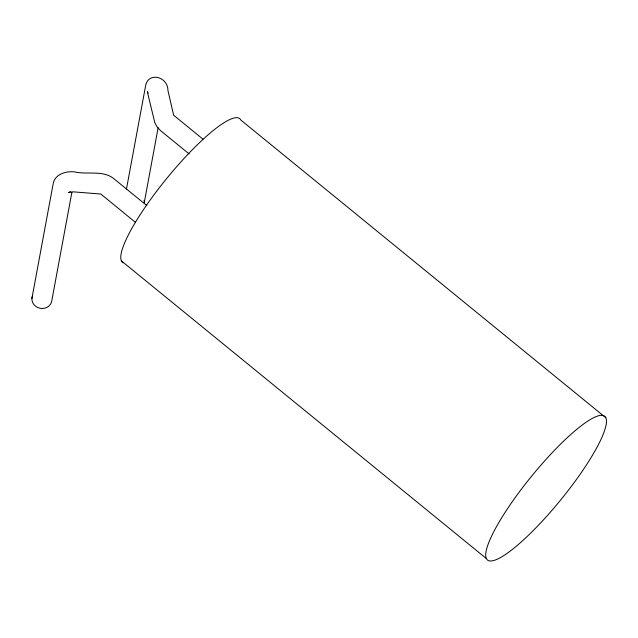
<?xml version="1.0" encoding="UTF-8"?>
<svg xmlns="http://www.w3.org/2000/svg" width="638" height="638" viewBox="0 0 638 638"><rect width="100%" height="100%" fill="white"/><g stroke="black" fill="none" stroke-linecap="round" stroke-linejoin="round"><path stroke-width="0.96" d="M31.9 298.48L53.066 184.294C54.366 174.222 66.081 170.825 74.805 171.917C87.382 174.852 102.798 169.923 113.692 178.552L146.86 205.603M71.903 192.205L51.925 299.996A10.056 9.235 10.5 0 1 40.09 308.29A10.056 9.235 10.5 0 1 32.379 296.112M126.388 189.454L145.352 87.151C147.195 71.017 168.089 76.337 167.922 90.429L173.632 115.223L203.012 139.196M158.136 127.728L144.252 202.661A10.056 9.235 10.5 0 0 144.044 200.252M70.443 191.583L68.625 192.501L73.179 191.847L100.812 194.032L135.344 222.271M605.789 417.707A92.709 18.773 -50.8 0 0 508.39 507.385A92.709 18.773 -50.8 0 0 524.109 539.349A92.709 18.773 -50.8 0 0 605.789 417.707L240.821 120.048A92.709 18.773 -50.8 0 0 168.177 176.678A92.709 18.773 -50.8 0 0 123.142 262.728M189.183 153.973L160.632 130.694L157.163 127.042L154.803 122.703L147.33 91.705L148.144 93.084M121.443 260.926L486.403 558.593"/></g></svg>
